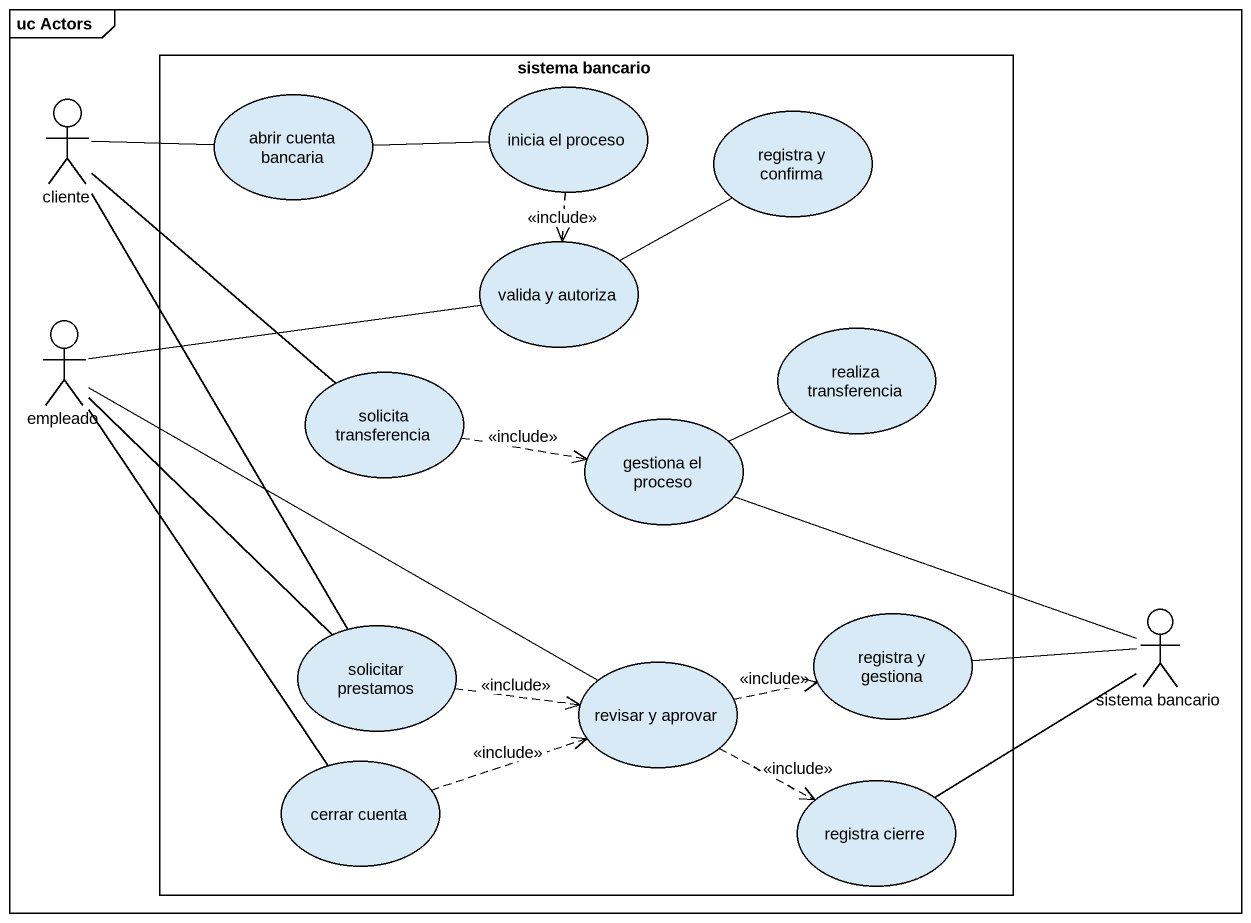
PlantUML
@startuml
mainframe uc Actors
actor cliente
rectangle "sistema bancario" as sistema_bancario {
  usecase "abrir cuenta bancaria" as abrir_cuenta_bancaria
  usecase "inicia el proceso" as inicia_el_proceso
  usecase "registra y confirma" as registra_y_confirma
  usecase "valida y autoriza" as valida_y_autoriza
  usecase "solicita transferencia" as solicita_transferencia
  usecase "realiza transferencia" as realiza_transferencia
  usecase "gestiona el proceso" as gestiona_el_proceso
  usecase "solicitar prestamos" as solicitar_prestamos
  usecase "registra y gestiona" as registra_y_gestiona
  usecase "revisar y aprovar" as revisar_y_aprovar
  usecase "cerrar cuenta" as cerrar_cuenta
  usecase "registra cierre" as registra_cierre
}
actor empleado
actor "sistema bancario" as sistema_bancario_2
cliente -right- abrir_cuenta_bancaria
cliente -- solicita_transferencia
cliente -- solicitar_prestamos
abrir_cuenta_bancaria -right- inicia_el_proceso
inicia_el_proceso ..> valida_y_autoriza : <<include>>
valida_y_autoriza -right- registra_y_confirma
empleado -right- valida_y_autoriza
empleado -- solicitar_prestamos
empleado -right- revisar_y_aprovar
empleado -- cerrar_cuenta
solicita_transferencia .right.> gestiona_el_proceso : <<include>>
gestiona_el_proceso -right- realiza_transferencia
solicitar_prestamos .right.> revisar_y_aprovar : <<include>>
sistema_bancario_2 -left- gestiona_el_proceso
sistema_bancario_2 -left- registra_y_gestiona
sistema_bancario_2 -- registra_cierre
revisar_y_aprovar .right.> registra_y_gestiona : <<include>>
revisar_y_aprovar .right.> registra_cierre : <<include>>
cerrar_cuenta .right.> revisar_y_aprovar : <<include>>
@enduml
